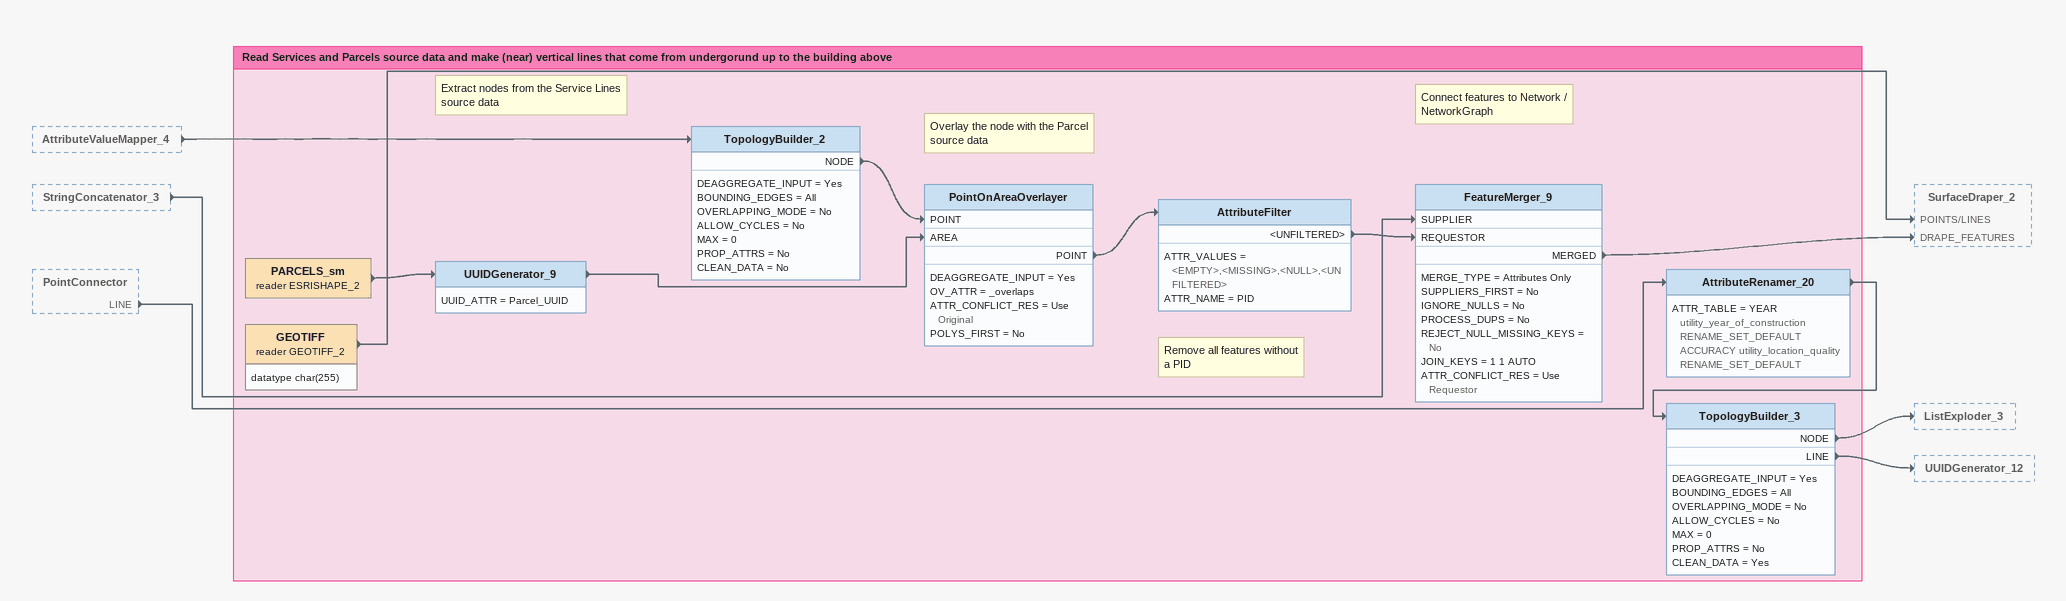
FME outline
AttributeValueMapper_4 [outside]
    -> TopologyBuilder_2
StringConcatenator_3 [outside]
    -> FeatureMerger_9 [SUPPLIER]
PointConnector [outside]
    LINE -> AttributeRenamer_20

Bookmark: Read Services and Parcels source data and make (near) vertical lines that come from undergorund up to the building above
PARCELS_sm (reader ESRISHAPE_2)
    -> UUIDGenerator_9
UUIDGenerator_9
    UUID_ATTR = Parcel_UUID
    -> PointOnAreaOverlayer [AREA]
GEOTIFF (reader GEOTIFF_2)
    attributes: datatype char(255)
    -> SurfaceDraper_2 [POINTS/LINES]
Note: Extract nodes from the Service Lines source data
TopologyBuilder_2
    DEAGGREGATE_INPUT = Yes
    BOUNDING_EDGES = All
    OVERLAPPING_MODE = No
    ALLOW_CYCLES = No
    MAX = 0
    PROP_ATTRS = No
    CLEAN_DATA = No
    NODE -> PointOnAreaOverlayer [POINT]
Note: Overlay the node with the Parcel / source data
PointOnAreaOverlayer
    DEAGGREGATE_INPUT = Yes
    OV_ATTR = _overlaps
    ATTR_CONFLICT_RES = Use Original
    POLYS_FIRST = No
    POINT -> AttributeFilter
Note: Remove all features without / a PID
AttributeFilter
    ATTR_VALUES = <EMPTY>,<MISSING>,<NULL>,<UNFILTERED>
    ATTR_NAME = PID
    <UNFILTERED> -> FeatureMerger_9 [REQUESTOR]
Note: Connect features to Network / NetworkGraph
FeatureMerger_9
    MERGE_TYPE = Attributes Only
    SUPPLIERS_FIRST = No
    IGNORE_NULLS = No
    PROCESS_DUPS = No
    REJECT_NULL_MISSING_KEYS = No
    JOIN_KEYS = 1 1 AUTO
    ATTR_CONFLICT_RES = Use Requestor
    MERGED -> SurfaceDraper_2 [DRAPE_FEATURES]
AttributeRenamer_20
    ATTR_TABLE = YEAR utility_year_of_construction RENAME_SET_DEFAULT  ACCURACY utility_location_quality RENAME_SET_DEFAULT
    -> TopologyBuilder_3
TopologyBuilder_3
    DEAGGREGATE_INPUT = Yes
    BOUNDING_EDGES = All
    OVERLAPPING_MODE = No
    ALLOW_CYCLES = No
    MAX = 0
    PROP_ATTRS = No
    CLEAN_DATA = Yes
    NODE -> ListExploder_3
    LINE -> UUIDGenerator_12
